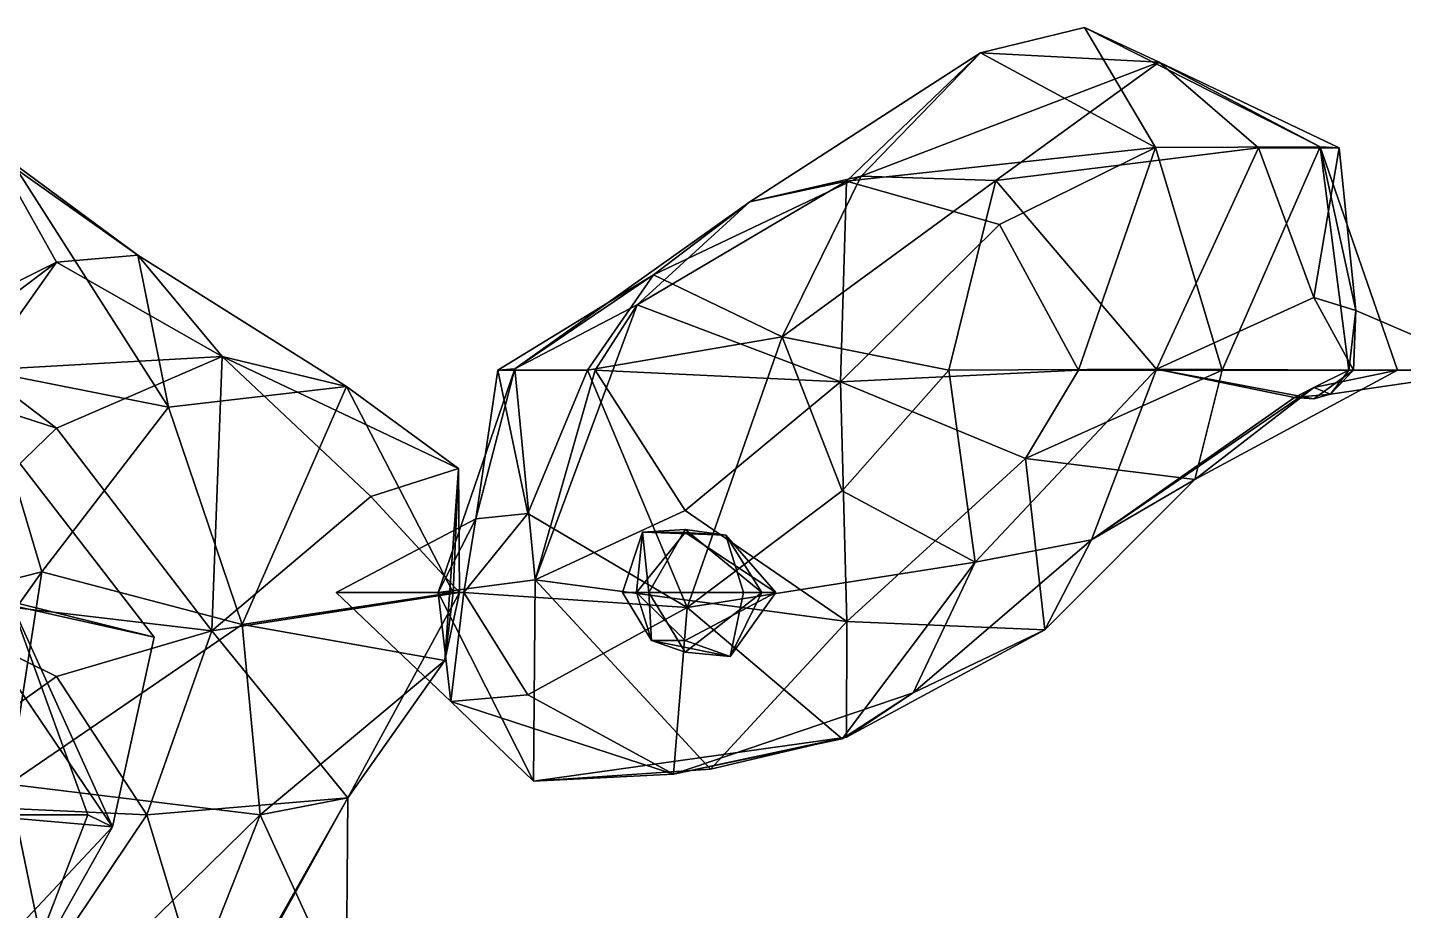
# Model space of a CAD drawing. Extents: x 290095 to 295679, y 4553756 to 4561441.
# Drawn here: x 291543.4 to 291653.7, y 4554177.5 to 4554248.3 of the extents above; entities that cross this region are included whole.
import ezdxf

# ---------------------------------------------------------------- set-up
doc = ezdxf.new("R2010")
doc.units = 0
doc.layers.add('Au_ppm_Pref_-_0_5', color=7, linetype='CONTINUOUS')

msp = doc.modelspace()

# ---------------------------------------------------------------- linework, layer by layer
at = {"layer": 'Au_ppm_Pref_-_0_5'}
for points in [[(291619.82, 4554246.23, 1805.62), (291628.15, 4554248.27, 1805.55), (291633.85, 4554238.64, 1811.52)], [(291628.15, 4554248.27, 1805.55), (291619.82, 4554246.23, 1805.62), (291634.13, 4554245.5, 1799.68)], [(291628.15, 4554248.27, 1805.55), (291647.05, 4554238.71, 1805.56), (291633.85, 4554238.64, 1811.52)], [(291628.15, 4554248.27, 1805.55), (291634.13, 4554245.5, 1799.68), (291647.05, 4554238.71, 1805.56)], [(291610.24, 4554236.34, 1799.54), (291619.82, 4554246.23, 1805.62), (291601.31, 4554234.29, 1804.59)], [(291609.07, 4554235.94, 1811.08), (291601.31, 4554234.29, 1804.59), (291619.82, 4554246.23, 1805.62)], [(291609.07, 4554235.94, 1811.08), (291619.82, 4554246.23, 1805.62), (291633.85, 4554238.64, 1811.52)], [(291610.24, 4554236.34, 1799.54), (291634.13, 4554245.5, 1799.68), (291619.82, 4554246.23, 1805.62)], [(291610.24, 4554236.34, 1799.54), (291621.05, 4554236.01, 1794.42), (291634.13, 4554245.5, 1799.68)], [(291621.05, 4554236.01, 1794.42), (291642.09, 4554238.61, 1795.77), (291634.13, 4554245.5, 1799.68)], [(291648.57, 4554238.61, 1799.62), (291647.05, 4554238.71, 1805.56), (291634.13, 4554245.5, 1799.68)], [(291648.57, 4554238.61, 1799.62), (291634.13, 4554245.5, 1799.68), (291642.09, 4554238.61, 1795.77)], [(291533.13, 4554223.18, 1828.52), (291540.58, 4554238.61, 1824.48), (291545.73, 4554229.45, 1826.26)], [(291552.26, 4554230.02, 1823.37), (291545.73, 4554229.45, 1826.26), (291540.58, 4554238.61, 1824.48)], [(291542.56, 4554236.89, 1818.1), (291552.26, 4554230.02, 1823.37), (291540.58, 4554238.61, 1824.48)], [(291609.07, 4554235.94, 1811.08), (291633.85, 4554238.64, 1811.52), (291621.33, 4554232.48, 1815.39)], [(291621.05, 4554236.01, 1794.42), (291633.93, 4554220.88, 1792.99), (291642.09, 4554238.61, 1795.77)], [(291627.66, 4554220.79, 1814.48), (291621.33, 4554232.48, 1815.39), (291633.85, 4554238.64, 1811.52)], [(291639.18, 4554220.79, 1810.65), (291627.66, 4554220.79, 1814.48), (291633.85, 4554238.64, 1811.52)], [(291639.18, 4554220.79, 1810.65), (291633.85, 4554238.64, 1811.52), (291647.05, 4554238.71, 1805.56)], [(291633.93, 4554220.88, 1792.99), (291646.52, 4554226.63, 1797.67), (291642.09, 4554238.61, 1795.77)], [(291653.23, 4554220.79, 1805.55), (291639.18, 4554220.79, 1810.65), (291647.05, 4554238.71, 1805.56)], [(291646.52, 4554226.63, 1797.67), (291648.57, 4554238.61, 1799.62), (291642.09, 4554238.61, 1795.77)], [(291646.52, 4554226.63, 1797.67), (291649.91, 4554225.58, 1799.62), (291648.57, 4554238.61, 1799.62)], [(291653.23, 4554220.79, 1805.55), (291647.05, 4554238.71, 1805.56), (291649.35, 4554220.79, 1800.95)], [(291649.91, 4554225.58, 1799.62), (291649.35, 4554220.79, 1800.95), (291647.05, 4554238.71, 1805.56)], [(291649.91, 4554225.58, 1799.62), (291647.05, 4554238.71, 1805.56), (291648.57, 4554238.61, 1799.62)], [(291554.72, 4554217.83, 1818.96), (291542.56, 4554236.89, 1818.1), (291539.73, 4554220.79, 1811.11)], [(291552.26, 4554230.02, 1823.37), (291542.56, 4554236.89, 1818.1), (291554.72, 4554217.83, 1818.96)], [(291610.24, 4554236.34, 1799.54), (291601.31, 4554234.29, 1804.59), (291593.58, 4554228.45, 1798.27)], [(291610.24, 4554236.34, 1799.54), (291593.58, 4554228.45, 1798.27), (291603.92, 4554223.47, 1792.57)], [(291610.24, 4554236.34, 1799.54), (291603.92, 4554223.47, 1792.57), (291621.05, 4554236.01, 1794.42)], [(291609.07, 4554235.94, 1811.08), (291608.58, 4554219.86, 1816.82), (291592.27, 4554226.04, 1811.68)], [(291609.07, 4554235.94, 1811.08), (291592.27, 4554226.04, 1811.68), (291601.31, 4554234.29, 1804.59)], [(291621.05, 4554236.01, 1794.42), (291603.92, 4554223.47, 1792.57), (291617.28, 4554220.79, 1789.64)], [(291609.07, 4554235.94, 1811.08), (291621.33, 4554232.48, 1815.39), (291608.58, 4554219.86, 1816.82)], [(291617.28, 4554220.79, 1789.64), (291633.93, 4554220.88, 1792.99), (291621.05, 4554236.01, 1794.42)], [(291592.27, 4554226.04, 1811.68), (291582.47, 4554220.92, 1805.57), (291601.31, 4554234.29, 1804.59)], [(291601.31, 4554234.29, 1804.59), (291582.47, 4554220.92, 1805.57), (291593.58, 4554228.45, 1798.27)], [(291627.66, 4554220.79, 1814.48), (291608.58, 4554219.86, 1816.82), (291621.33, 4554232.48, 1815.39)], [(291533.13, 4554223.18, 1828.52), (291545.73, 4554229.45, 1826.26), (291534.25, 4554220.79, 1828.78)], [(291539.61, 4554220.79, 1829.31), (291534.25, 4554220.79, 1828.78), (291545.73, 4554229.45, 1826.26)], [(291539.61, 4554220.79, 1829.31), (291545.73, 4554229.45, 1826.26), (291559.02, 4554221.89, 1829.78)], [(291552.26, 4554230.02, 1823.37), (291559.02, 4554221.89, 1829.78), (291545.73, 4554229.45, 1826.26)], [(291568.97, 4554219.5, 1823.88), (291559.02, 4554221.89, 1829.78), (291552.26, 4554230.02, 1823.37)], [(291568.97, 4554219.5, 1823.88), (291552.26, 4554230.02, 1823.37), (291554.72, 4554217.83, 1818.96)], [(291593.58, 4554228.45, 1798.27), (291582.47, 4554220.92, 1805.57), (291581.11, 4554220.79, 1799.62)], [(291593.58, 4554228.45, 1798.27), (291581.11, 4554220.79, 1799.62), (291588.3, 4554220.79, 1795.92)], [(291588.3, 4554220.79, 1795.92), (291603.92, 4554223.47, 1792.57), (291593.58, 4554228.45, 1798.27)], [(291646.52, 4554226.63, 1797.67), (291633.93, 4554220.88, 1792.99), (291649.71, 4554220.79, 1798.11)], [(291649.91, 4554225.58, 1799.62), (291646.52, 4554226.63, 1797.67), (291649.71, 4554220.79, 1798.11)], [(291582.47, 4554220.92, 1805.57), (291592.27, 4554226.04, 1811.68), (291584.11, 4554203.99, 1811.19)], [(291584.11, 4554203.99, 1811.19), (291592.27, 4554226.04, 1811.68), (291588.92, 4554220.79, 1814.89)], [(291608.58, 4554219.86, 1816.82), (291588.92, 4554220.79, 1814.89), (291592.27, 4554226.04, 1811.68)], [(291649.91, 4554225.58, 1799.62), (291661.04, 4554220.79, 1799.62), (291649.35, 4554220.79, 1800.95)], [(291661.04, 4554220.79, 1799.62), (291649.91, 4554225.58, 1799.62), (291649.71, 4554220.79, 1798.11)], [(291596.3, 4554201.77, 1793.47), (291603.92, 4554223.47, 1792.57), (291588.3, 4554220.79, 1795.92)], [(291603.92, 4554223.47, 1792.57), (291596.3, 4554201.77, 1793.47), (291608.73, 4554211.13, 1790.46)], [(291617.28, 4554220.79, 1789.64), (291603.92, 4554223.47, 1792.57), (291608.73, 4554211.13, 1790.46)], [(291539.61, 4554220.79, 1829.31), (291559.02, 4554221.89, 1829.78), (291545.73, 4554216.15, 1833.71)], [(291545.73, 4554216.15, 1833.71), (291559.02, 4554221.89, 1829.78), (291558.19, 4554199.91, 1833.54)], [(291558.19, 4554199.91, 1833.54), (291559.02, 4554221.89, 1829.78), (291570.93, 4554210.67, 1831.88)], [(291570.93, 4554210.67, 1831.88), (291559.02, 4554221.89, 1829.78), (291577.97, 4554212.93, 1829.31)], [(291577.97, 4554212.93, 1829.31), (291559.02, 4554221.89, 1829.78), (291568.97, 4554219.5, 1823.88)], [(291539.61, 4554220.79, 1829.31), (291545.73, 4554216.15, 1833.71), (291533.65, 4554220.06, 1829.31)], [(291544.55, 4554204.65, 1818.3), (291539.73, 4554220.79, 1811.11), (291536.85, 4554202.68, 1811.89)], [(291544.55, 4554204.65, 1818.3), (291554.72, 4554217.83, 1818.96), (291539.73, 4554220.79, 1811.11)], [(291584.11, 4554203.99, 1811.19), (291576.33, 4554202.98, 1804.11), (291582.47, 4554220.92, 1805.57)], [(291579.35, 4554208.88, 1799.62), (291582.47, 4554220.92, 1805.57), (291576.33, 4554202.98, 1804.11)], [(291582.47, 4554220.92, 1805.57), (291579.35, 4554208.88, 1799.62), (291581.11, 4554220.79, 1799.62)], [(291583.53, 4554209.31, 1797.5), (291581.11, 4554220.79, 1799.62), (291579.35, 4554208.88, 1799.62)], [(291583.53, 4554209.31, 1797.5), (291588.3, 4554220.79, 1795.92), (291581.11, 4554220.79, 1799.62)], [(291583.53, 4554209.31, 1797.5), (291596.3, 4554201.77, 1793.47), (291588.3, 4554220.79, 1795.92)], [(291584.11, 4554203.99, 1811.19), (291588.92, 4554220.79, 1814.89), (291596.13, 4554209.55, 1815.24)], [(291596.13, 4554209.55, 1815.24), (291588.92, 4554220.79, 1814.89), (291608.58, 4554219.86, 1816.82)], [(291623.41, 4554213.73, 1812.87), (291608.58, 4554219.86, 1816.82), (291627.66, 4554220.79, 1814.48)], [(291619.38, 4554205.4, 1794.11), (291617.28, 4554220.79, 1789.64), (291608.73, 4554211.13, 1790.46)], [(291619.38, 4554205.4, 1794.11), (291633.93, 4554220.88, 1792.99), (291617.28, 4554220.79, 1789.64)], [(291628.7, 4554207.19, 1800.38), (291633.93, 4554220.88, 1792.99), (291619.38, 4554205.4, 1794.11)], [(291639.18, 4554220.79, 1810.65), (291623.41, 4554213.73, 1812.87), (291627.66, 4554220.79, 1814.48)], [(291636.99, 4554212.04, 1807.03), (291623.41, 4554213.73, 1812.87), (291639.18, 4554220.79, 1810.65)], [(291644.98, 4554218.61, 1799.62), (291633.93, 4554220.88, 1792.99), (291628.7, 4554207.19, 1800.38)], [(291644.98, 4554218.61, 1799.62), (291646.52, 4554218.51, 1798.85), (291633.93, 4554220.88, 1792.99)], [(291649.71, 4554220.79, 1798.11), (291633.93, 4554220.88, 1792.99), (291646.52, 4554218.51, 1798.85)], [(291653.23, 4554220.79, 1805.55), (291636.99, 4554212.04, 1807.03), (291639.18, 4554220.79, 1810.65)], [(291653.23, 4554220.79, 1805.55), (291646.52, 4554219.42, 1800.07), (291636.99, 4554212.04, 1807.03)], [(291653.23, 4554220.79, 1805.55), (291649.35, 4554220.79, 1800.95), (291646.52, 4554219.42, 1800.07)], [(291646.52, 4554219.42, 1800.07), (291649.35, 4554220.79, 1800.95), (291647.88, 4554218.87, 1799.62)], [(291646.52, 4554218.51, 1798.85), (291647.88, 4554218.87, 1799.62), (291649.71, 4554220.79, 1798.11)], [(291661.04, 4554220.79, 1799.62), (291647.88, 4554218.87, 1799.62), (291649.35, 4554220.79, 1800.95)], [(291647.88, 4554218.87, 1799.62), (291661.04, 4554220.79, 1799.62), (291649.71, 4554220.79, 1798.11)], [(291532.1, 4554202.99, 1835.09), (291533.65, 4554220.06, 1829.31), (291545.73, 4554216.15, 1833.71)], [(291568.97, 4554219.5, 1823.88), (291554.72, 4554217.83, 1818.96), (291560.62, 4554200.41, 1822.81)], [(291560.62, 4554200.41, 1822.81), (291577.54, 4554202.98, 1826.2), (291568.97, 4554219.5, 1823.88)], [(291577.97, 4554212.93, 1829.31), (291568.97, 4554219.5, 1823.88), (291577.54, 4554202.98, 1826.2)], [(291608.58, 4554219.86, 1816.82), (291609.09, 4554200.66, 1812.19), (291596.13, 4554209.55, 1815.24)], [(291623.41, 4554213.73, 1812.87), (291609.09, 4554200.66, 1812.19), (291608.58, 4554219.86, 1816.82)], [(291537.47, 4554202.98, 1794.71), (291553.57, 4554199.41, 1799.62), (291538.79, 4554218.47, 1799.62)], [(291542.05, 4554202.25, 1804.79), (291538.79, 4554218.47, 1799.62), (291553.57, 4554199.41, 1799.62)], [(291628.7, 4554207.19, 1800.38), (291636.99, 4554212.04, 1807.03), (291646.52, 4554219.42, 1800.07)], [(291628.7, 4554207.19, 1800.38), (291646.52, 4554219.42, 1800.07), (291644.98, 4554218.61, 1799.62)], [(291646.52, 4554219.42, 1800.07), (291647.88, 4554218.87, 1799.62), (291644.98, 4554218.61, 1799.62)], [(291644.98, 4554218.61, 1799.62), (291647.88, 4554218.87, 1799.62), (291646.52, 4554218.51, 1798.85)], [(291544.55, 4554204.65, 1818.3), (291560.62, 4554200.41, 1822.81), (291554.72, 4554217.83, 1818.96)], [(291532.1, 4554202.99, 1835.09), (291545.73, 4554216.15, 1833.71), (291558.19, 4554199.91, 1833.54)], [(291577.97, 4554212.93, 1829.31), (291578.03, 4554202.98, 1832.66), (291570.93, 4554210.67, 1831.88)], [(291577.97, 4554212.93, 1829.31), (291576.85, 4554197.53, 1828.36), (291578.03, 4554202.98, 1832.66)], [(291576.85, 4554197.53, 1828.36), (291577.97, 4554212.93, 1829.31), (291577.54, 4554202.98, 1826.2)], [(291624.97, 4554200, 1805.44), (291609.09, 4554200.66, 1812.19), (291623.41, 4554213.73, 1812.87)], [(291624.97, 4554200, 1805.44), (291623.41, 4554213.73, 1812.87), (291636.99, 4554212.04, 1807.03)], [(291628.7, 4554207.19, 1800.38), (291624.97, 4554200, 1805.44), (291636.99, 4554212.04, 1807.03)], [(291608.73, 4554211.13, 1790.46), (291596.3, 4554201.77, 1793.47), (291619.38, 4554205.4, 1794.11)], [(291558.19, 4554199.91, 1833.54), (291570.93, 4554210.67, 1831.88), (291578.03, 4554202.98, 1832.66)], [(291576.33, 4554202.98, 1804.11), (291568.14, 4554202.98, 1799.62), (291579.35, 4554208.88, 1799.62)], [(291579.35, 4554208.88, 1799.62), (291568.14, 4554202.98, 1799.62), (291578.38, 4554202.98, 1797.19)], [(291579.35, 4554208.88, 1799.62), (291578.38, 4554202.98, 1797.19), (291583.53, 4554209.31, 1797.5)], [(291583.53, 4554209.31, 1797.5), (291578.38, 4554202.98, 1797.19), (291596.3, 4554201.77, 1793.47)], [(291596.13, 4554209.55, 1815.24), (291609.09, 4554200.66, 1812.19), (291584.11, 4554203.99, 1811.19)], [(291592.24, 4554202.98, 1839.36), (291592.7, 4554207.82, 1841.19), (291591.12, 4554202.98, 1841.19)], [(291591.12, 4554202.98, 1841.19), (291592.7, 4554207.82, 1841.19), (291593.21, 4554202.98, 1842.56)], [(291592.24, 4554202.98, 1839.36), (291596.13, 4554207.8, 1839.58), (291592.7, 4554207.82, 1841.19)], [(291603.4, 4554202.98, 1837.76), (291596.13, 4554207.8, 1839.58), (291592.24, 4554202.98, 1839.36)], [(291592.7, 4554207.82, 1841.19), (291596.13, 4554208.04, 1842.88), (291593.21, 4554202.98, 1842.56)], [(291592.7, 4554207.82, 1841.19), (291599.38, 4554207.58, 1841.19), (291596.13, 4554208.04, 1842.88)], [(291599.38, 4554207.58, 1841.19), (291592.7, 4554207.82, 1841.19), (291596.13, 4554207.8, 1839.58)], [(291602.29, 4554202.98, 1844.09), (291593.21, 4554202.98, 1842.56), (291596.13, 4554208.04, 1842.88)], [(291599.38, 4554207.58, 1841.19), (291602.29, 4554202.98, 1844.09), (291596.13, 4554208.04, 1842.88)], [(291603.4, 4554202.98, 1837.76), (291599.38, 4554207.58, 1841.19), (291596.13, 4554207.8, 1839.58)], [(291603.4, 4554202.98, 1837.76), (291600.8, 4554202.98, 1841.19), (291599.38, 4554207.58, 1841.19)], [(291599.38, 4554207.58, 1841.19), (291600.8, 4554202.98, 1841.19), (291602.29, 4554202.98, 1844.09)], [(291614.4, 4554194.95, 1799.62), (291624.97, 4554200, 1805.44), (291628.7, 4554207.19, 1800.38)], [(291614.4, 4554194.95, 1799.62), (291628.7, 4554207.19, 1800.38), (291619.38, 4554205.4, 1794.11)], [(291608.73, 4554191.26, 1795.71), (291619.38, 4554205.4, 1794.11), (291596.3, 4554201.77, 1793.47)], [(291614.4, 4554194.95, 1799.62), (291619.38, 4554205.4, 1794.11), (291608.73, 4554191.26, 1795.71)], [(291530.2, 4554184.41, 1817.19), (291541.91, 4554187.61, 1824.31), (291544.55, 4554204.65, 1818.3)], [(291530.2, 4554184.41, 1817.19), (291544.55, 4554204.65, 1818.3), (291536.85, 4554202.68, 1811.89)], [(291541.91, 4554187.61, 1824.31), (291560.62, 4554200.41, 1822.81), (291544.55, 4554204.65, 1818.3)], [(291532.1, 4554202.99, 1835.09), (291545.73, 4554196.25, 1838.95), (291531.53, 4554186.15, 1840.64)], [(291532.1, 4554202.99, 1835.09), (291558.19, 4554199.91, 1833.54), (291545.73, 4554196.25, 1838.95)], [(291535.41, 4554185.48, 1793.04), (291550.22, 4554184.19, 1798.82), (291537.47, 4554202.98, 1794.71)], [(291537.47, 4554202.98, 1794.71), (291550.22, 4554184.19, 1798.82), (291553.57, 4554199.41, 1799.62)], [(291569.08, 4554186.53, 1834.33), (291558.19, 4554199.91, 1833.54), (291578.03, 4554202.98, 1832.66)], [(291576.85, 4554197.53, 1828.36), (291577.54, 4554202.98, 1826.2), (291560.62, 4554200.41, 1822.81)], [(291576.33, 4554202.98, 1804.11), (291577.35, 4554194.24, 1799.62), (291568.14, 4554202.98, 1799.62)], [(291568.14, 4554202.98, 1799.62), (291577.35, 4554194.24, 1799.62), (291578.38, 4554202.98, 1797.19)], [(291569.08, 4554186.53, 1834.33), (291578.03, 4554202.98, 1832.66), (291576.85, 4554197.53, 1828.36)], [(291583.96, 4554187.85, 1804.86), (291576.33, 4554202.98, 1804.11), (291584.11, 4554203.99, 1811.19)], [(291583.96, 4554187.85, 1804.86), (291577.35, 4554194.24, 1799.62), (291576.33, 4554202.98, 1804.11)], [(291577.35, 4554194.24, 1799.62), (291583.53, 4554194.79, 1796.89), (291578.38, 4554202.98, 1797.19)], [(291578.38, 4554202.98, 1797.19), (291583.53, 4554194.79, 1796.89), (291596.3, 4554201.77, 1793.47)], [(291583.96, 4554187.85, 1804.86), (291584.11, 4554203.99, 1811.19), (291598.15, 4554188.83, 1811.22)], [(291598.15, 4554188.83, 1811.22), (291584.11, 4554203.99, 1811.19), (291609.09, 4554200.66, 1812.19)], [(291592.24, 4554202.98, 1839.36), (291591.12, 4554202.98, 1841.19), (291593.42, 4554199.14, 1841.19)], [(291593.42, 4554199.14, 1841.19), (291591.12, 4554202.98, 1841.19), (291593.21, 4554202.98, 1842.56)], [(291603.4, 4554202.98, 1837.76), (291592.24, 4554202.98, 1839.36), (291596.13, 4554199.14, 1839.91)], [(291592.24, 4554202.98, 1839.36), (291593.42, 4554199.14, 1841.19), (291596.13, 4554199.14, 1839.91)], [(291593.42, 4554199.14, 1841.19), (291593.21, 4554202.98, 1842.56), (291596.13, 4554198.21, 1842.78)], [(291596.13, 4554198.21, 1842.78), (291593.21, 4554202.98, 1842.56), (291602.29, 4554202.98, 1844.09)], [(291603.4, 4554202.98, 1837.76), (291596.13, 4554199.14, 1839.91), (291599.74, 4554197.86, 1841.19)], [(291599.74, 4554197.86, 1841.19), (291596.13, 4554198.21, 1842.78), (291602.29, 4554202.98, 1844.09)], [(291603.4, 4554202.98, 1837.76), (291599.74, 4554197.86, 1841.19), (291600.8, 4554202.98, 1841.19)], [(291600.8, 4554202.98, 1841.19), (291599.74, 4554197.86, 1841.19), (291602.29, 4554202.98, 1844.09)], [(291542.05, 4554202.25, 1804.79), (291548.24, 4554185.16, 1805.55), (291539.35, 4554185.16, 1808.48)], [(291542.05, 4554202.25, 1804.79), (291550.22, 4554184.19, 1798.82), (291548.24, 4554185.16, 1805.55)], [(291542.05, 4554202.25, 1804.79), (291553.57, 4554199.41, 1799.62), (291550.22, 4554184.19, 1798.82)], [(291583.53, 4554194.79, 1796.89), (291595.2, 4554188.41, 1799.83), (291596.3, 4554201.77, 1793.47)], [(291595.2, 4554188.41, 1799.83), (291608.73, 4554191.26, 1795.71), (291596.3, 4554201.77, 1793.47)], [(291562.06, 4554185.16, 1827.45), (291560.62, 4554200.41, 1822.81), (291541.91, 4554187.61, 1824.31)], [(291552.98, 4554185.16, 1838.67), (291545.73, 4554196.25, 1838.95), (291558.19, 4554199.91, 1833.54)], [(291552.98, 4554185.16, 1838.67), (291558.19, 4554199.91, 1833.54), (291569.08, 4554186.53, 1834.33)], [(291562.06, 4554185.16, 1827.45), (291576.85, 4554197.53, 1828.36), (291560.62, 4554200.41, 1822.81)], [(291598.15, 4554188.83, 1811.22), (291609.09, 4554200.66, 1812.19), (291609.07, 4554191.38, 1804.9)], [(291624.97, 4554200, 1805.44), (291609.07, 4554191.38, 1804.9), (291609.09, 4554200.66, 1812.19)], [(291609.07, 4554191.38, 1804.9), (291624.97, 4554200, 1805.44), (291614.4, 4554194.95, 1799.62)], [(291599.74, 4554197.86, 1841.19), (291593.42, 4554199.14, 1841.19), (291596.13, 4554198.21, 1842.78)], [(291593.42, 4554199.14, 1841.19), (291599.74, 4554197.86, 1841.19), (291596.13, 4554199.14, 1839.91)], [(291576.85, 4554197.53, 1828.36), (291562.06, 4554185.16, 1827.45), (291569.08, 4554186.53, 1834.33)], [(291552.98, 4554185.16, 1838.67), (291531.53, 4554186.15, 1840.64), (291545.73, 4554196.25, 1838.95)], [(291577.35, 4554194.24, 1799.62), (291595.2, 4554188.41, 1799.83), (291583.53, 4554194.79, 1796.89)], [(291583.96, 4554187.85, 1804.86), (291595.2, 4554188.41, 1799.83), (291577.35, 4554194.24, 1799.62)], [(291609.07, 4554191.38, 1804.9), (291614.4, 4554194.95, 1799.62), (291595.2, 4554188.41, 1799.83)], [(291595.2, 4554188.41, 1799.83), (291614.4, 4554194.95, 1799.62), (291608.73, 4554191.26, 1795.71)], [(291583.96, 4554187.85, 1804.86), (291598.15, 4554188.83, 1811.22), (291609.07, 4554191.38, 1804.9)], [(291583.96, 4554187.85, 1804.86), (291609.07, 4554191.38, 1804.9), (291595.2, 4554188.41, 1799.83)], [(291528.15, 4554171.17, 1823.97), (291545.73, 4554169.15, 1828.71), (291541.91, 4554187.61, 1824.31)], [(291562.06, 4554185.16, 1827.45), (291541.91, 4554187.61, 1824.31), (291545.73, 4554169.15, 1828.71)], [(291558.33, 4554167.49, 1835.3), (291552.98, 4554185.16, 1838.67), (291569.08, 4554186.53, 1834.33)], [(291558.33, 4554167.49, 1835.3), (291569.08, 4554186.53, 1834.33), (291558.96, 4554168.24, 1835.25)], [(291568.96, 4554170.12, 1829.31), (291558.96, 4554168.24, 1835.25), (291569.08, 4554186.53, 1834.33)], [(291562.06, 4554185.16, 1827.45), (291568.96, 4554170.12, 1829.31), (291569.08, 4554186.53, 1834.33)], [(291552.98, 4554185.16, 1838.67), (291545.73, 4554174.37, 1838.85), (291531.53, 4554186.15, 1840.64)], [(291545.73, 4554174.37, 1838.85), (291533.08, 4554174.02, 1834.53), (291531.53, 4554186.15, 1840.64)], [(291535.41, 4554185.48, 1793.04), (291533, 4554165.88, 1799.7), (291550.22, 4554184.19, 1798.82)], [(291539.35, 4554185.16, 1808.48), (291548.24, 4554185.16, 1805.55), (291542.69, 4554170.75, 1805.45)], [(291542.69, 4554170.75, 1805.45), (291548.24, 4554185.16, 1805.55), (291550.22, 4554184.19, 1798.82)], [(291558.33, 4554167.49, 1835.3), (291545.73, 4554174.37, 1838.85), (291552.98, 4554185.16, 1838.67)], [(291558.33, 4554175.71, 1826.16), (291562.06, 4554185.16, 1827.45), (291545.73, 4554169.15, 1828.71)], [(291568.96, 4554170.12, 1829.31), (291562.06, 4554185.16, 1827.45), (291558.33, 4554175.71, 1826.16)], [(291542.69, 4554170.75, 1805.45), (291550.22, 4554184.19, 1798.82), (291533, 4554165.88, 1799.7)]]:
    msp.add_3dface(points, dxfattribs=at)

doc.saveas('drawing.dxf')
